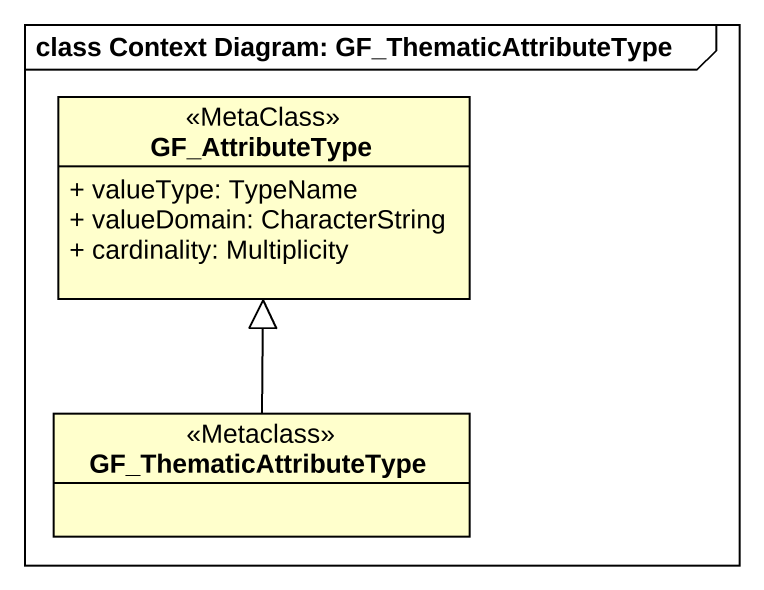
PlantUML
@startuml
mainframe class Context Diagram: GF_ThematicAttributeType
hide circle
hide empty members
skinparam classAttributeIconSize 0
class GF_AttributeType <<MetaClass>> {
  + valueType: TypeName
  + valueDomain: CharacterString
  + cardinality: Multiplicity
}
class GF_ThematicAttributeType <<Metaclass>>
GF_ThematicAttributeType -up-|> GF_AttributeType
@enduml
